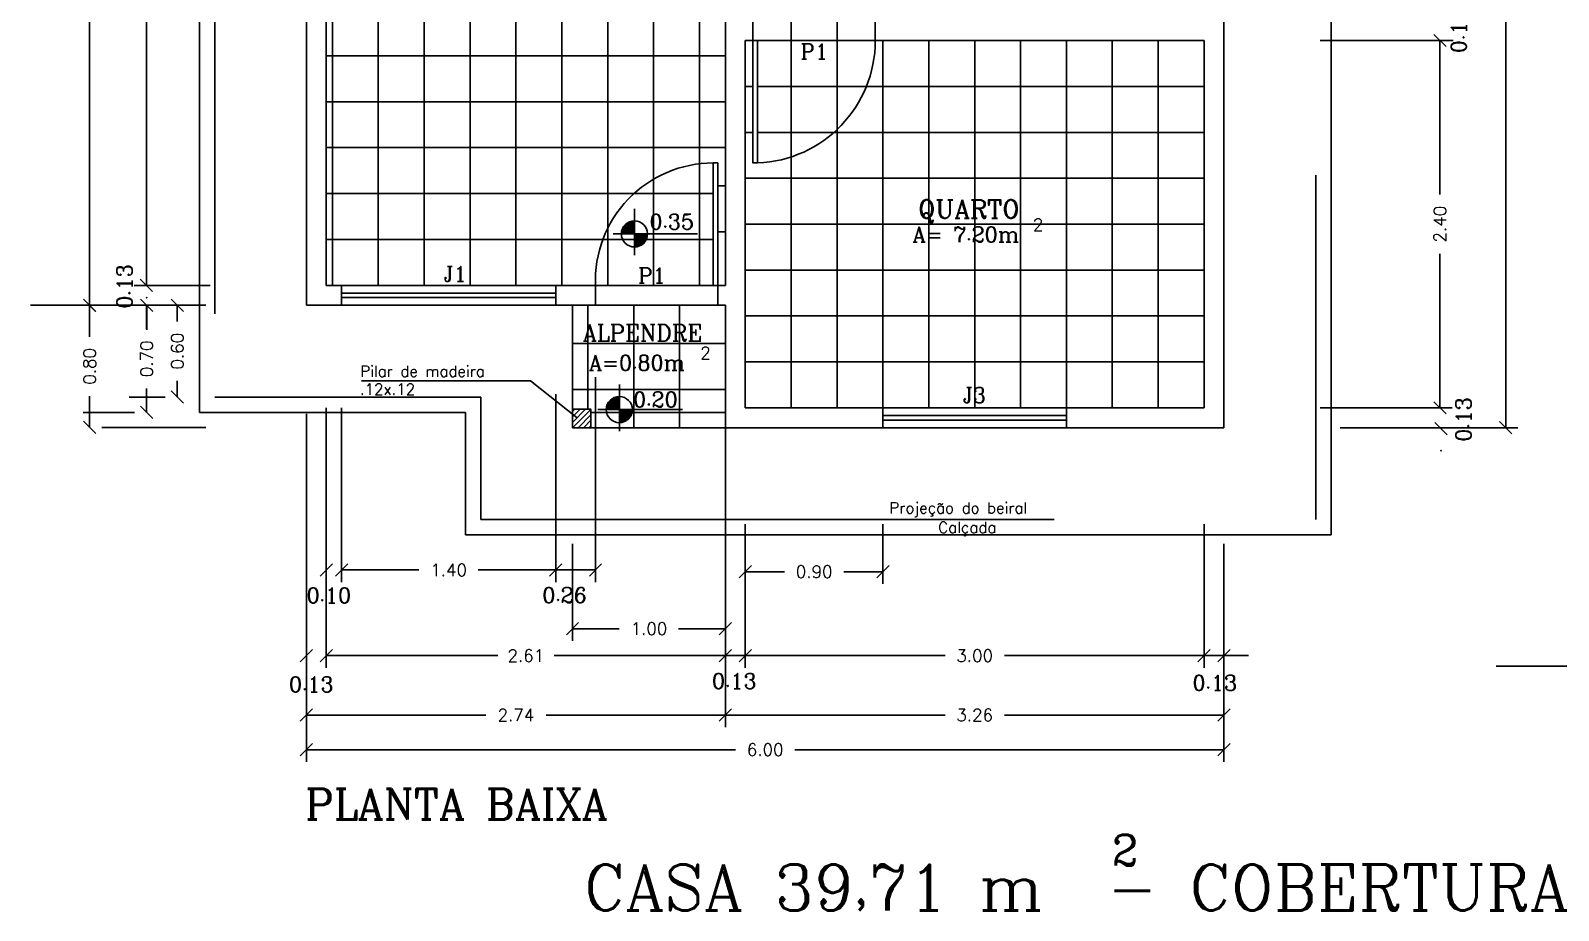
# Model space of a CAD drawing. Extents: x 121.8 to 221.5, y 86.6 to 106.4.
# Drawn here: x 121.84 to 131.83, y 93.67 to 99.42 of the extents above; entities that cross this region are included whole.
import ezdxf

# ---------------------------------------------------------------- set-up
doc = ezdxf.new("R2010")
doc.units = 0
doc.header["$LTSCALE"] = 15
doc.linetypes.add('DASHED2', pattern=[0.375, 0.25, -0.125])
doc.layers.get('0').update_dxf_attribs({"linetype": 'CONTINUOUS'})
doc.layers.get('DEFPOINTS').update_dxf_attribs({"linetype": 'CONTINUOUS'})
for name, color, linetype in [('CALÇADA', 244, 'CONTINUOUS'), ('CORTETERRA', 244, 'CONTINUOUS'), ('COTAS', 244, 'CONTINUOUS'), ('JANELA', 5, 'CONTINUOUS'), ('PAREDE', 7, 'CONTINUOUS'), ('PILAR', 1, 'CONTINUOUS'), ('PISO', 30, 'CONTINUOUS'), ('PORTA', 1, 'CONTINUOUS'), ('PORTA2', 30, 'CONTINUOUS'), ('PROJTELHA', 30, 'CONTINUOUS'), ('TEXTO', 1, 'CONTINUOUS'), ('VISTAL', 30, 'CONTINUOUS')]:
    doc.layers.add(name, color=color, linetype=linetype)
doc.styles.add('ROMANC', font='ROMANC.SHX')
doc.dimstyles.get("Standard").update_dxf_attribs({"dimscale": 0.8, "dimtxt": 0.1, "dimasz": 0.1, "dimexe": 0.1, "dimexo": 0.95, "dimgap": 0.09, "dimtad": 0, "dimzin": 0, "dimtxsty": 'ROMANC', "dimblk1": 'OBLIQUE', "dimblk2": 'OBLIQUE', "dimsah": 1, "dimcen": 0.09, "dimclrt": 244, "dimaunit": 1, "dimazin": 3, "dimtfac": 1, "dimtofl": 0, "dimtmove": 0, "dimatfit": 3, "dimtolj": 1, "dimtzin": 0})

# ---------------------------------------------------------------- blocks, each defined once
blk = doc.blocks.new('_OBLIQUE')
at = {"color": 0, "linetype": 'BYBLOCK'}
blk.add_line((-0.5, -0.5), (0.5, 0.5), dxfattribs=at)
blk = doc.blocks.new('*D115')
at = {"color": 0, "linetype": 'BYBLOCK'}
for p, q in [((179.1654, 103.8986), (180.3281, 103.8986)), ((180.2481, 103.8986), (180.2481, 100.5575)), ((180.2481, 96.8286), (180.2481, 100.1697)), ((179.1654, 96.8286), (180.3281, 96.8286))]:
    blk.add_line(p, q, dxfattribs=at)
at = {"layer": 'DEFPOINTS', "color": 0, "linetype": 'BYBLOCK'}
for p in [(178.4054, 103.8986), (178.4054, 96.8286), (180.2481, 96.8286)]:
    blk.add_point(p, dxfattribs=at)
at = {"color": 0, "linetype": 'BYBLOCK', "xscale": 0.08000000000000002, "yscale": 0.08000000000000002, "zscale": 0.08000000000000002}
for p, rotation in [((180.2481, 103.8986), 90), ((180.2481, 96.8286), 270)]:
    blk.add_blockref('_OBLIQUE', p, dxfattribs=dict(at, rotation=rotation))
at = {"color": 244, "linetype": 'BYBLOCK', "insert": (180.2481, 100.3636), "char_height": 0.08, "attachment_point": 5, "rotation": 90, "style": 'ROMANC'}
blk.add_mtext('\\A1;7.07', dxfattribs=at)
blk = doc.blocks.new('*D108')
at = {"color": 0, "linetype": 'BYBLOCK'}
for p, q in [((171.7754, 102.4686), (171.2788, 102.4686)), ((171.3588, 102.4686), (171.3588, 100.298)), ((171.3588, 97.7586), (171.3588, 99.9292)), ((171.7754, 97.7586), (171.2788, 97.7586))]:
    blk.add_line(p, q, dxfattribs=at)
at = {"layer": 'DEFPOINTS', "color": 0, "linetype": 'BYBLOCK'}
for p in [(172.5354, 102.4686), (171.3588, 97.7586), (172.5354, 97.7586)]:
    blk.add_point(p, dxfattribs=at)
at = {"color": 0, "linetype": 'BYBLOCK', "xscale": 0.08000000000000002, "yscale": 0.08000000000000002, "zscale": 0.08000000000000002}
for p, rotation in [((171.3588, 102.4686), 90), ((171.3588, 97.7586), 270)]:
    blk.add_blockref('_OBLIQUE', p, dxfattribs=dict(at, rotation=rotation))
at = {"color": 244, "linetype": 'BYBLOCK', "insert": (171.3588, 100.1136), "char_height": 0.08, "attachment_point": 5, "rotation": 90, "style": 'ROMANC'}
blk.add_mtext('\\A1;4.71', dxfattribs=at)
blk = doc.blocks.new('*D107')
at = {"color": 0, "linetype": 'BYBLOCK'}
for p, q in [((171.6454, 102.5986), (170.9065, 102.5986)), ((170.9865, 102.5986), (170.9865, 100.3075)), ((170.9865, 97.6286), (170.9865, 99.9197)), ((171.6454, 97.6286), (170.9065, 97.6286))]:
    blk.add_line(p, q, dxfattribs=at)
at = {"layer": 'DEFPOINTS', "color": 0, "linetype": 'BYBLOCK'}
for p in [(172.4054, 102.5986), (170.9865, 97.6286), (172.4054, 97.6286)]:
    blk.add_point(p, dxfattribs=at)
at = {"color": 0, "linetype": 'BYBLOCK', "xscale": 0.08000000000000002, "yscale": 0.08000000000000002, "zscale": 0.08000000000000002}
for p, rotation in [((170.9865, 102.5986), 90), ((170.9865, 97.6286), 270)]:
    blk.add_blockref('_OBLIQUE', p, dxfattribs=dict(at, rotation=rotation))
at = {"color": 244, "linetype": 'BYBLOCK', "insert": (170.9865, 100.1136), "char_height": 0.08, "attachment_point": 5, "rotation": 90, "style": 'ROMANC'}
blk.add_mtext('\\A1;4.97', dxfattribs=at)
blk = doc.blocks.new('*D102')
at = {"color": 0, "linetype": 'BYBLOCK'}
for p, q in [((178.2754, 96.1986), (178.2754, 95.259)), ((175.2754, 95.339), (176.5814, 95.339)), ((178.2754, 95.339), (176.9693, 95.339))]:
    blk.add_line(p, q, dxfattribs=at)
at = {"layer": 'DEFPOINTS', "color": 0, "linetype": 'BYBLOCK'}
for p in [(175.2754, 96.9586), (178.2754, 96.9586), (178.2754, 95.339)]:
    blk.add_point(p, dxfattribs=at)
at = {"color": 0, "linetype": 'BYBLOCK', "xscale": 0.08000000000000002, "yscale": 0.08000000000000002, "zscale": 0.08000000000000002, "rotation": 180}
blk.add_blockref('_OBLIQUE', (175.2754, 95.339), dxfattribs=at)
at = {"color": 0, "linetype": 'BYBLOCK', "xscale": 0.08000000000000002, "yscale": 0.08000000000000002, "zscale": 0.08000000000000002}
blk.add_blockref('_OBLIQUE', (178.2754, 95.339), dxfattribs=at)
at = {"color": 244, "linetype": 'BYBLOCK', "insert": (176.7754, 95.339), "char_height": 0.08, "attachment_point": 5, "style": 'ROMANC'}
blk.add_mtext('\\A1;3.00', dxfattribs=at)
blk = doc.blocks.new('*D100')
at = {"color": 0, "linetype": 'BYBLOCK'}
for p, q in [((178.4054, 96.0686), (178.4054, 94.8706)), ((175.1454, 94.9506), (176.5814, 94.9506)), ((178.4054, 94.9506), (176.9693, 94.9506))]:
    blk.add_line(p, q, dxfattribs=at)
at = {"layer": 'DEFPOINTS', "color": 0, "linetype": 'BYBLOCK'}
for p in [(175.1454, 96.8286), (178.4054, 96.8286), (178.4054, 94.9506)]:
    blk.add_point(p, dxfattribs=at)
at = {"color": 0, "linetype": 'BYBLOCK', "xscale": 0.08000000000000002, "yscale": 0.08000000000000002, "zscale": 0.08000000000000002, "rotation": 180}
blk.add_blockref('_OBLIQUE', (175.1454, 94.9506), dxfattribs=at)
at = {"color": 0, "linetype": 'BYBLOCK', "xscale": 0.08000000000000002, "yscale": 0.08000000000000002, "zscale": 0.08000000000000002}
blk.add_blockref('_OBLIQUE', (178.4054, 94.9506), dxfattribs=at)
at = {"color": 244, "linetype": 'BYBLOCK', "insert": (176.7754, 94.9506), "char_height": 0.08, "attachment_point": 5, "style": 'ROMANC'}
blk.add_mtext('\\A1;3.26', dxfattribs=at)
blk = doc.blocks.new('*D99')
at = {"color": 0, "linetype": 'BYBLOCK'}
for p, q in [((172.4054, 96.9186), (172.4054, 94.6443)), ((178.4054, 96.0686), (178.4054, 94.6443)), ((172.4054, 94.7243), (175.2114, 94.7243)), ((178.4054, 94.7243), (175.5993, 94.7243))]:
    blk.add_line(p, q, dxfattribs=at)
at = {"layer": 'DEFPOINTS', "color": 0, "linetype": 'BYBLOCK'}
for p in [(172.4054, 97.6786), (178.4054, 96.8286), (178.4054, 94.7243)]:
    blk.add_point(p, dxfattribs=at)
at = {"color": 0, "linetype": 'BYBLOCK', "xscale": 0.08000000000000002, "yscale": 0.08000000000000002, "zscale": 0.08000000000000002, "rotation": 180}
blk.add_blockref('_OBLIQUE', (172.4054, 94.7243), dxfattribs=at)
at = {"color": 0, "linetype": 'BYBLOCK', "xscale": 0.08000000000000002, "yscale": 0.08000000000000002, "zscale": 0.08000000000000002}
blk.add_blockref('_OBLIQUE', (178.4054, 94.7243), dxfattribs=at)
at = {"color": 244, "linetype": 'BYBLOCK', "insert": (175.4054, 94.7243), "char_height": 0.08, "attachment_point": 5, "style": 'ROMANC'}
blk.add_mtext('\\A1;6.00', dxfattribs=at)
blk = doc.blocks.new('*D106')
at = {"color": 0, "linetype": 'BYBLOCK'}
for p, q in [((174.0354, 97.0486), (174.0354, 95.8191)), ((172.6354, 95.8991), (173.1414, 95.8991)), ((174.0354, 95.8991), (173.5293, 95.8991))]:
    blk.add_line(p, q, dxfattribs=at)
at = {"layer": 'DEFPOINTS', "color": 0, "linetype": 'BYBLOCK'}
for p in [(172.6354, 97.8086), (174.0354, 97.8086), (174.0354, 95.8991)]:
    blk.add_point(p, dxfattribs=at)
at = {"color": 0, "linetype": 'BYBLOCK', "xscale": 0.08000000000000002, "yscale": 0.08000000000000002, "zscale": 0.08000000000000002, "rotation": 180}
blk.add_blockref('_OBLIQUE', (172.6354, 95.8991), dxfattribs=at)
at = {"color": 0, "linetype": 'BYBLOCK', "xscale": 0.08000000000000002, "yscale": 0.08000000000000002, "zscale": 0.08000000000000002}
blk.add_blockref('_OBLIQUE', (174.0354, 95.8991), dxfattribs=at)
at = {"color": 244, "linetype": 'BYBLOCK', "insert": (173.3354, 95.8991), "char_height": 0.08, "attachment_point": 5, "style": 'ROMANC'}
blk.add_mtext('\\A1;1.40', dxfattribs=at)
blk = doc.blocks.new('*D105')
at = {"color": 0, "linetype": 'BYBLOCK'}
for p, q in [((175.2754, 96.1986), (175.2754, 95.8072)), ((176.1754, 96.1986), (176.1754, 95.8072)), ((175.2754, 95.8872), (175.5314, 95.8872)), ((176.1754, 95.8872), (175.9193, 95.8872))]:
    blk.add_line(p, q, dxfattribs=at)
at = {"layer": 'DEFPOINTS', "color": 0, "linetype": 'BYBLOCK'}
for p in [(175.2754, 96.9586), (176.1754, 96.9586), (176.1754, 95.8872)]:
    blk.add_point(p, dxfattribs=at)
at = {"color": 0, "linetype": 'BYBLOCK', "xscale": 0.08000000000000002, "yscale": 0.08000000000000002, "zscale": 0.08000000000000002, "rotation": 180}
blk.add_blockref('_OBLIQUE', (175.2754, 95.8872), dxfattribs=at)
at = {"color": 0, "linetype": 'BYBLOCK', "xscale": 0.08000000000000002, "yscale": 0.08000000000000002, "zscale": 0.08000000000000002}
blk.add_blockref('_OBLIQUE', (176.1754, 95.8872), dxfattribs=at)
at = {"color": 244, "linetype": 'BYBLOCK', "insert": (175.7254, 95.8872), "char_height": 0.08, "attachment_point": 5, "style": 'ROMANC'}
blk.add_mtext('\\A1;0.90', dxfattribs=at)
blk = doc.blocks.new('*D104')
at = {"color": 0, "linetype": 'BYBLOCK'}
for p, q in [((174.1454, 96.0686), (174.1454, 95.4351)), ((175.1454, 96.0686), (175.1454, 95.4351)), ((174.1454, 95.5151), (174.4514, 95.5151)), ((175.1454, 95.5151), (174.8393, 95.5151))]:
    blk.add_line(p, q, dxfattribs=at)
at = {"layer": 'DEFPOINTS', "color": 0, "linetype": 'BYBLOCK'}
for p in [(174.1454, 96.8286), (175.1454, 96.8286), (175.1454, 95.5151)]:
    blk.add_point(p, dxfattribs=at)
at = {"color": 0, "linetype": 'BYBLOCK', "xscale": 0.08000000000000002, "yscale": 0.08000000000000002, "zscale": 0.08000000000000002, "rotation": 180}
blk.add_blockref('_OBLIQUE', (174.1454, 95.5151), dxfattribs=at)
at = {"color": 0, "linetype": 'BYBLOCK', "xscale": 0.08000000000000002, "yscale": 0.08000000000000002, "zscale": 0.08000000000000002}
blk.add_blockref('_OBLIQUE', (175.1454, 95.5151), dxfattribs=at)
at = {"color": 244, "linetype": 'BYBLOCK', "insert": (174.6454, 95.5151), "char_height": 0.08, "attachment_point": 5, "style": 'ROMANC'}
blk.add_mtext('\\A1;1.00', dxfattribs=at)
blk = doc.blocks.new('*D103')
at = {"color": 0, "linetype": 'BYBLOCK'}
for p, q in [((175.1454, 97.0486), (175.1454, 95.259)), ((172.5354, 95.339), (173.656, 95.339)), ((175.1454, 95.339), (174.0247, 95.339))]:
    blk.add_line(p, q, dxfattribs=at)
at = {"layer": 'DEFPOINTS', "color": 0, "linetype": 'BYBLOCK'}
for p in [(172.5354, 97.8086), (175.1454, 97.8086), (175.1454, 95.339)]:
    blk.add_point(p, dxfattribs=at)
at = {"color": 0, "linetype": 'BYBLOCK', "xscale": 0.08000000000000002, "yscale": 0.08000000000000002, "zscale": 0.08000000000000002, "rotation": 180}
blk.add_blockref('_OBLIQUE', (172.5354, 95.339), dxfattribs=at)
at = {"color": 0, "linetype": 'BYBLOCK', "xscale": 0.08000000000000002, "yscale": 0.08000000000000002, "zscale": 0.08000000000000002}
blk.add_blockref('_OBLIQUE', (175.1454, 95.339), dxfattribs=at)
at = {"color": 244, "linetype": 'BYBLOCK', "insert": (173.8404, 95.339), "char_height": 0.08, "attachment_point": 5, "style": 'ROMANC'}
blk.add_mtext('\\A1;2.61', dxfattribs=at)
blk = doc.blocks.new('*D101')
at = {"color": 0, "linetype": 'BYBLOCK'}
for p, q in [((172.4054, 96.9186), (172.4054, 94.8706)), ((175.1454, 96.0686), (175.1454, 94.8706)), ((172.4054, 94.9506), (173.5776, 94.9506)), ((175.1454, 94.9506), (173.9731, 94.9506))]:
    blk.add_line(p, q, dxfattribs=at)
at = {"layer": 'DEFPOINTS', "color": 0, "linetype": 'BYBLOCK'}
for p in [(172.4054, 97.6786), (175.1454, 96.8286), (175.1454, 94.9506)]:
    blk.add_point(p, dxfattribs=at)
at = {"color": 0, "linetype": 'BYBLOCK', "xscale": 0.08000000000000002, "yscale": 0.08000000000000002, "zscale": 0.08000000000000002, "rotation": 180}
blk.add_blockref('_OBLIQUE', (172.4054, 94.9506), dxfattribs=at)
at = {"color": 0, "linetype": 'BYBLOCK', "xscale": 0.08000000000000002, "yscale": 0.08000000000000002, "zscale": 0.08000000000000002}
blk.add_blockref('_OBLIQUE', (175.1454, 94.9506), dxfattribs=at)
at = {"color": 244, "linetype": 'BYBLOCK', "insert": (173.7754, 94.9506), "char_height": 0.08, "attachment_point": 5, "style": 'ROMANC'}
blk.add_mtext('\\A1;2.74', dxfattribs=at)
blk = doc.blocks.new('*D121')
at = {"color": 0, "linetype": 'BYBLOCK'}
for p, q in [((170.9872, 97.6286), (170.9872, 97.4233)), ((171.7465, 97.6286), (171.0672, 97.6286)), ((170.9872, 96.8302), (170.9872, 97.0355)), ((171.7465, 96.8302), (171.0672, 96.8302))]:
    blk.add_line(p, q, dxfattribs=at)
at = {"layer": 'DEFPOINTS', "color": 0, "linetype": 'BYBLOCK'}
for p in [(170.9865, 97.6286), (170.9865, 96.8302), (170.9872, 96.8302)]:
    blk.add_point(p, dxfattribs=at)
at = {"color": 0, "linetype": 'BYBLOCK', "xscale": 0.08000000000000002, "yscale": 0.08000000000000002, "zscale": 0.08000000000000002}
for p, rotation in [((170.9872, 97.6286), 90), ((170.9872, 96.8302), 270)]:
    blk.add_blockref('_OBLIQUE', p, dxfattribs=dict(at, rotation=rotation))
at = {"color": 244, "linetype": 'BYBLOCK', "insert": (170.9872, 97.2294), "char_height": 0.08, "attachment_point": 5, "rotation": 90, "style": 'ROMANC'}
blk.add_mtext('\\A1;0.80', dxfattribs=at)
blk = doc.blocks.new('*D120')
at = {"color": 0, "linetype": 'BYBLOCK'}
for p, q in [((170.6013, 97.6286), (171.2804, 97.6286)), ((171.3604, 97.6286), (171.3604, 97.4725)), ((171.3604, 96.9286), (171.3604, 97.0847)), ((170.9454, 96.9286), (171.2804, 96.9286))]:
    blk.add_line(p, q, dxfattribs=at)
at = {"layer": 'DEFPOINTS', "color": 0, "linetype": 'BYBLOCK'}
for p in [(171.3613, 97.6286), (171.3604, 96.9286), (171.7054, 96.9286)]:
    blk.add_point(p, dxfattribs=at)
at = {"color": 0, "linetype": 'BYBLOCK', "xscale": 0.08000000000000002, "yscale": 0.08000000000000002, "zscale": 0.08000000000000002}
for p, rotation in [((171.3604, 97.6286), 90), ((171.3604, 96.9286), 270)]:
    blk.add_blockref('_OBLIQUE', p, dxfattribs=dict(at, rotation=rotation))
at = {"color": 244, "linetype": 'BYBLOCK', "insert": (171.3604, 97.2786), "char_height": 0.08, "attachment_point": 5, "rotation": 90, "style": 'ROMANC'}
blk.add_mtext('\\A1;0.70', dxfattribs=at)
blk = doc.blocks.new('*D119')
at = {"color": 0, "linetype": 'BYBLOCK'}
for p, q in [((170.8015, 97.6286), (171.4806, 97.6286)), ((171.5606, 97.6286), (171.5606, 97.5225)), ((171.5606, 97.0286), (171.5606, 97.1347)), ((171.2456, 97.0286), (171.4806, 97.0286))]:
    blk.add_line(p, q, dxfattribs=at)
at = {"layer": 'DEFPOINTS', "color": 0, "linetype": 'BYBLOCK'}
for p in [(171.5615, 97.6286), (171.5606, 97.0286), (172.0056, 97.0286)]:
    blk.add_point(p, dxfattribs=at)
at = {"color": 0, "linetype": 'BYBLOCK', "xscale": 0.08000000000000002, "yscale": 0.08000000000000002, "zscale": 0.08000000000000002}
for p, rotation in [((171.5606, 97.6286), 90), ((171.5606, 97.0286), 270)]:
    blk.add_blockref('_OBLIQUE', p, dxfattribs=dict(at, rotation=rotation))
at = {"color": 244, "linetype": 'BYBLOCK', "insert": (171.5606, 97.3286), "char_height": 0.08, "attachment_point": 5, "rotation": 90, "style": 'ROMANC'}
blk.add_mtext('\\A1;0.60', dxfattribs=at)
blk = doc.blocks.new('*X2')
at = {"color": 0, "linetype": 'CONTINUOUS'}
for p, q in [((217.2096, -877.8211), (217.2942, -877.7365)), ((217.2096, -877.8193), (217.2924, -877.7365)), ((217.2097, -877.8174), (217.2906, -877.7366)), ((217.2098, -877.8156), (217.2887, -877.7367)), ((217.21, -877.8136), (217.2867, -877.7369)), ((217.2102, -877.8116), (217.2848, -877.7371)), ((217.2105, -877.8219), (217.295, -877.7374)), ((217.2105, -877.8096), (217.2827, -877.7374)), ((217.2108, -877.8075), (217.2806, -877.7377)), ((217.2112, -877.8053), (217.2785, -877.7381)), ((217.2117, -877.8031), (217.2762, -877.7386)), ((217.2122, -877.8008), (217.2739, -877.7391)), ((217.2123, -877.8219), (217.295, -877.7392)), ((217.2129, -877.7983), (217.2715, -877.7398)), ((217.2137, -877.7958), (217.2689, -877.7405)), ((217.2141, -877.8219), (217.295, -877.741)), ((217.2146, -877.7931), (217.2662, -877.7415)), ((217.2157, -877.7903), (217.2634, -877.7425)), ((217.2158, -877.8219), (217.295, -877.7427)), ((217.2169, -877.7872), (217.2603, -877.7438)), ((217.2176, -877.8219), (217.295, -877.7445)), ((217.2185, -877.7839), (217.257, -877.7454)), ((217.2194, -877.8219), (217.295, -877.7463)), ((217.2205, -877.7801), (217.2533, -877.7474)), ((217.2211, -877.8219), (217.295, -877.748)), ((217.2229, -877.8219), (217.295, -877.7498)), ((217.2231, -877.7757), (217.2488, -877.75)), ((217.2247, -877.8219), (217.295, -877.7516)), ((217.2265, -877.8219), (217.295, -877.7533)), ((217.2274, -877.7697), (217.2428, -877.7542)), ((217.2282, -877.8219), (217.295, -877.7551)), ((217.23, -877.8219), (217.295, -877.7569)), ((217.2318, -877.8219), (217.295, -877.7586)), ((217.2335, -877.8219), (217.295, -877.7604)), ((217.2353, -877.8219), (217.295, -877.7622)), ((217.2371, -877.8219), (217.295, -877.7639)), ((217.2388, -877.8219), (217.295, -877.7657)), ((217.2406, -877.8219), (217.295, -877.7675)), ((217.2424, -877.8219), (217.295, -877.7692)), ((217.2441, -877.8219), (217.295, -877.771)), ((217.2459, -877.8219), (217.295, -877.7728)), ((217.2477, -877.8219), (217.295, -877.7745)), ((217.2494, -877.8219), (217.295, -877.7763)), ((217.2512, -877.8219), (217.295, -877.7781)), ((217.253, -877.8219), (217.295, -877.7798)), ((217.2547, -877.8219), (217.295, -877.7816)), ((217.2565, -877.8219), (217.295, -877.7834)), ((217.2583, -877.8219), (217.295, -877.7851)), ((217.26, -877.8219), (217.295, -877.7869)), ((217.2618, -877.8219), (217.295, -877.7887)), ((217.2636, -877.8219), (217.295, -877.7905)), ((217.2653, -877.8219), (217.295, -877.7922)), ((217.2671, -877.8219), (217.295, -877.794)), ((217.2689, -877.8219), (217.295, -877.7958)), ((217.2706, -877.8219), (217.295, -877.7975)), ((217.2724, -877.8219), (217.295, -877.7993)), ((217.2742, -877.8219), (217.295, -877.8011)), ((217.276, -877.8219), (217.295, -877.8028)), ((217.2777, -877.8219), (217.295, -877.8046)), ((217.2795, -877.8219), (217.295, -877.8064)), ((217.2813, -877.8219), (217.295, -877.8081)), ((217.283, -877.8219), (217.295, -877.8099)), ((217.2848, -877.8219), (217.295, -877.8117)), ((217.2866, -877.8219), (217.295, -877.8134)), ((217.2883, -877.8219), (217.295, -877.8152)), ((217.2901, -877.8219), (217.295, -877.817)), ((217.2919, -877.8219), (217.295, -877.8187)), ((217.2936, -877.8219), (217.295, -877.8205)), ((217.295, -877.8223), (217.2954, -877.8219)), ((217.295, -877.824), (217.2972, -877.8219)), ((217.295, -877.8258), (217.2989, -877.8219)), ((217.295, -877.8276), (217.3007, -877.8219)), ((217.295, -877.8293), (217.3025, -877.8219)), ((217.295, -877.8311), (217.3042, -877.8219)), ((217.295, -877.8329), (217.306, -877.8219)), ((217.295, -877.8346), (217.3078, -877.8219)), ((217.295, -877.8364), (217.3095, -877.8219)), ((217.295, -877.8382), (217.3113, -877.8219)), ((217.295, -877.8399), (217.3131, -877.8219)), ((217.295, -877.8417), (217.3148, -877.8219)), ((217.295, -877.8435), (217.3166, -877.8219)), ((217.295, -877.8453), (217.3184, -877.8219)), ((217.295, -877.847), (217.3201, -877.8219)), ((217.295, -877.8488), (217.3219, -877.8219)), ((217.295, -877.8506), (217.3237, -877.8219)), ((217.295, -877.8523), (217.3254, -877.8219)), ((217.295, -877.8541), (217.3272, -877.8219)), ((217.295, -877.8559), (217.329, -877.8219)), ((217.295, -877.8576), (217.3308, -877.8219)), ((217.295, -877.8594), (217.3325, -877.8219)), ((217.295, -877.8612), (217.3343, -877.8219)), ((217.295, -877.8629), (217.3361, -877.8219)), ((217.295, -877.8647), (217.3378, -877.8219)), ((217.295, -877.8665), (217.3396, -877.8219)), ((217.295, -877.8682), (217.3414, -877.8219)), ((217.295, -877.87), (217.3431, -877.8219)), ((217.295, -877.8718), (217.3449, -877.8219)), ((217.295, -877.8735), (217.3467, -877.8219)), ((217.295, -877.8753), (217.3484, -877.8219)), ((217.295, -877.8771), (217.3502, -877.8219)), ((217.295, -877.8788), (217.352, -877.8219)), ((217.295, -877.8806), (217.3537, -877.8219)), ((217.295, -877.8824), (217.3555, -877.8219)), ((217.295, -877.8841), (217.3573, -877.8219)), ((217.295, -877.8859), (217.359, -877.8219)), ((217.295, -877.8877), (217.3608, -877.8219)), ((217.295, -877.8894), (217.3626, -877.8219)), ((217.295, -877.8912), (217.3643, -877.8219)), ((217.295, -877.893), (217.3661, -877.8219)), ((217.295, -877.8948), (217.3679, -877.8219)), ((217.295, -877.8965), (217.3696, -877.8219)), ((217.295, -877.8983), (217.3714, -877.8219)), ((217.295, -877.9001), (217.3732, -877.8219)), ((217.295, -877.9018), (217.3749, -877.8219)), ((217.295, -877.9036), (217.3767, -877.8219)), ((217.295, -877.9054), (217.3785, -877.8219)), ((217.295, -877.9071), (217.3802, -877.8219)), ((217.2966, -877.9073), (217.3805, -877.8235)), ((217.2984, -877.9073), (217.3804, -877.8253)), ((217.3003, -877.9072), (217.3803, -877.8271)), ((217.3022, -877.9071), (217.3802, -877.8291)), ((217.3041, -877.9069), (217.38, -877.831)), ((217.3061, -877.9066), (217.3798, -877.833)), ((217.3082, -877.9063), (217.3795, -877.8351)), ((217.3103, -877.906), (217.3791, -877.8372)), ((217.3125, -877.9055), (217.3787, -877.8394)), ((217.3148, -877.905), (217.3782, -877.8417)), ((217.3172, -877.9044), (217.3776, -877.844)), ((217.3196, -877.9037), (217.3769, -877.8465)), ((217.3222, -877.9029), (217.376, -877.8491)), ((217.325, -877.9019), (217.3751, -877.8518)), ((217.3279, -877.9008), (217.3739, -877.8548)), ((217.3311, -877.8994), (217.3725, -877.8579)), ((217.3345, -877.8977), (217.3708, -877.8614)), ((217.3385, -877.8955), (217.3686, -877.8654)), ((217.3434, -877.8923), (217.3655, -877.8703)), ((217.3513, -877.8862), (217.3593, -877.8782))]:
    blk.add_line(p, q, dxfattribs=at)
blk = doc.blocks.new('*X55')
at = {"color": 0}
for p, q in [((183.1825, 97.7993), (183.2679, 97.8848)), ((183.1825, 97.8347), (183.2326, 97.8848)), ((183.1825, 97.87), (183.1972, 97.8848)), ((183.1833, 97.7648), (183.3025, 97.884)), ((183.2187, 97.7648), (183.3025, 97.8486)), ((183.254, 97.7648), (183.3025, 97.8132)), ((183.2894, 97.7648), (183.3025, 97.7779))]:
    blk.add_line(p, q, dxfattribs=at)
blk = doc.blocks.new('*D97')
at = {"color": 0, "linetype": 'BYBLOCK'}
for p, q in [((179.0354, 99.3586), (179.8977, 99.3586)), ((179.8177, 99.3586), (179.8177, 98.3525)), ((179.8177, 96.9586), (179.8177, 97.9647)), ((179.0354, 96.9586), (179.8977, 96.9586))]:
    blk.add_line(p, q, dxfattribs=at)
at = {"layer": 'DEFPOINTS', "color": 0, "linetype": 'BYBLOCK'}
for p in [(178.2754, 99.3586), (178.2754, 96.9586), (179.8177, 96.9586)]:
    blk.add_point(p, dxfattribs=at)
at = {"color": 0, "linetype": 'BYBLOCK', "xscale": 0.08000000000000002, "yscale": 0.08000000000000002, "zscale": 0.08000000000000002}
for p, rotation in [((179.8177, 99.3586), 90), ((179.8177, 96.9586), 270)]:
    blk.add_blockref('_OBLIQUE', p, dxfattribs=dict(at, rotation=rotation))
at = {"color": 244, "linetype": 'BYBLOCK', "insert": (179.8177, 98.1586), "char_height": 0.08, "attachment_point": 5, "rotation": 90, "style": 'ROMANC'}
blk.add_mtext('\\A1;2.40', dxfattribs=at)

msp = doc.modelspace()

# ---------------------------------------------------------------- linework, layer by layer
at = {"layer": 'CALÇADA', "color": 244, "linetype": 'CONTINUOUS', "ltscale": 0.6}
for p, q in [((130.3437, 96.1286), (130.3437, 104.5986)), ((122.9437, 103.2986), (122.9437, 96.9286)), ((122.9437, 96.9286), (124.6837, 96.9286))]:
    msp.add_line(p, q, dxfattribs=at)
at = {"layer": 'CALÇADA', "color": 244, "linetype": 'CONTINUOUS'}
for p, q in [((124.6837, 96.9286), (124.6837, 96.1286)), ((124.6837, 96.1286), (130.3437, 96.1286))]:
    msp.add_line(p, q, dxfattribs=at)
at = {"layer": 'CORTETERRA', "color": 3}
msp.add_line((141.868, 95.2702), (131.4238, 95.2702), dxfattribs=at)
at = {"layer": 'COTAS', "color": 244, "linetype": 'BYBLOCK'}
for p, q in [((130.3137, 99.3586), (131.1427, 99.3586)), ((122.5997, 97.8086), (122.5997, 97.8086)), ((122.5997, 97.6286), (122.5997, 97.4686)), ((125.5337, 97.1586), (125.5337, 95.8191)), ((123.7737, 96.9586), (123.7737, 95.8191)), ((123.7737, 96.9586), (123.7737, 95.259)), ((123.8737, 96.9586), (123.8737, 95.8191)), ((123.6437, 96.8786), (123.6437, 95.259)), ((131.0636, 96.8086), (131.0636, 96.8086)), ((126.5137, 96.0086), (126.5137, 95.259)), ((123.7737, 95.8991), (123.7737, 95.8991)), ((123.8737, 95.8991), (124.0337, 95.8991)), ((125.2737, 95.8991), (125.5337, 95.8991)), ((129.6437, 95.8786), (129.6437, 95.259)), ((123.6437, 95.339), (123.6437, 95.339)), ((123.7737, 95.339), (123.9337, 95.339)), ((126.3837, 95.339), (126.3837, 95.339)), ((126.3837, 95.339), (126.5137, 95.339)), ((126.5137, 95.339), (126.6737, 95.339)), ((129.5137, 95.339), (129.5137, 95.339)), ((129.5137, 95.339), (129.6437, 95.339)), ((129.6437, 95.339), (129.8037, 95.339))]:
    msp.add_line(p, q, dxfattribs=at)
for p in [(131.0627, 99.3586), (122.5997, 97.6786), (131.0636, 96.6786), (123.8737, 95.8991), (125.5337, 95.8991), (123.7737, 95.339), (126.5137, 95.339), (129.6437, 95.339)]:
    msp.add_point(p, dxfattribs=at)
at = {"layer": 'DEFPOINTS', "color": 0, "linetype": 'BYBLOCK'}
for p in [(129.5137, 99.3586), (123.7737, 97.8086), (123.7737, 97.8086), (123.7737, 97.8086), (123.8737, 97.8086), (125.2737, 97.8086), (125.5337, 97.8086), (126.3837, 97.7586), (123.6437, 97.6786), (123.6437, 97.6786), (126.5137, 96.9586), (129.5137, 96.9586), (129.5137, 96.9586), (129.6437, 96.8286), (129.6437, 96.8286)]:
    msp.add_point(p, dxfattribs=at)
at = {"layer": 'JANELA'}
for p, q in [((125.2737, 97.7586), (123.8737, 97.7586)), ((125.2737, 97.6286), (123.8737, 97.6286)), ((128.6137, 96.9586), (127.4137, 96.9586)), ((128.6137, 96.8286), (127.4137, 96.8286))]:
    msp.add_line(p, q, dxfattribs=at)
at = {"layer": 'JANELA', "color": 1}
for p, q in [((125.2737, 97.7086), (123.8737, 97.7086)), ((125.2737, 97.6786), (123.8737, 97.6786)), ((128.6137, 96.9086), (127.4137, 96.9086)), ((128.6137, 96.8786), (127.4137, 96.8786))]:
    msp.add_line(p, q, dxfattribs=at)
at = {"layer": 'PAREDE'}
for p, q in [((123.6437, 101.2686), (123.6437, 97.6286)), ((123.7737, 101.2686), (123.7737, 97.7586)), ((129.6437, 96.8286), (129.6437, 99.7636)), ((126.3837, 99.4886), (126.3837, 97.7586)), ((126.5637, 99.4886), (126.5637, 99.3586)), ((127.3637, 99.4886), (127.3637, 99.3586)), ((126.5137, 99.3586), (126.5137, 96.9586)), ((126.5637, 99.3586), (126.5137, 99.3586)), ((129.5137, 99.3586), (127.3637, 99.3586)), ((127.4137, 99.3586), (127.3637, 99.3586)), ((129.5137, 96.9586), (129.5137, 99.3586)), ((123.7737, 97.7586), (123.8737, 97.7586)), ((123.8737, 97.7586), (123.8737, 97.6286)), ((125.2737, 97.7586), (125.5337, 97.7586)), ((125.2737, 97.7586), (125.2737, 97.6286)), ((125.5337, 97.7586), (125.5337, 97.6286)), ((126.3337, 97.7586), (126.3337, 97.6286)), ((126.3337, 97.7586), (126.3837, 97.7586)), ((123.6437, 97.6286), (123.8737, 97.6286)), ((125.2737, 97.6286), (125.5337, 97.6286)), ((126.3337, 97.6286), (126.3837, 97.6286)), ((126.3837, 97.6286), (126.3837, 96.8286)), ((126.5137, 96.9586), (127.4137, 96.9586)), ((127.4137, 96.9586), (127.4137, 96.8286)), ((128.6137, 96.8286), (128.6137, 96.9586)), ((128.6137, 96.9586), (129.5137, 96.9586)), ((126.3837, 96.8286), (127.4137, 96.8286)), ((128.6137, 96.8286), (129.6437, 96.8286))]:
    msp.add_line(p, q, dxfattribs=at)
at = {"layer": 'PILAR'}
msp.add_lwpolyline([(125.3837, 96.8286), (125.3837, 96.9486), (125.5037, 96.9486), (125.5037, 96.8286)], close=True, dxfattribs=at)
at = {"layer": 'PISO', "color": 30}
for p, q in [((125.6137, 97.7586), (125.6137, 103.8986)), ((125.9137, 97.7586), (125.9137, 103.8986)), ((126.2137, 97.7586), (126.2137, 103.8986)), ((126.8137, 96.9586), (126.8137, 103.7686)), ((127.1137, 96.9586), (127.1137, 103.7686)), ((125.0137, 97.7586), (125.0137, 101.9335)), ((123.8137, 97.7586), (123.8137, 101.8686)), ((124.1137, 97.7586), (124.1137, 101.8686)), ((124.4137, 97.7586), (124.4137, 101.8686)), ((124.7137, 97.7586), (124.7137, 101.8686)), ((125.3137, 97.7586), (125.3137, 101.9088)), ((127.4137, 96.9586), (127.4137, 99.3586)), ((127.7137, 96.9586), (127.7137, 99.3586)), ((128.0137, 96.9586), (128.0137, 99.3586)), ((128.3137, 96.9586), (128.3137, 99.3586)), ((128.6137, 96.9586), (128.6137, 99.3586)), ((128.9137, 96.9586), (128.9137, 99.3586)), ((129.2137, 96.9586), (129.2137, 99.3586)), ((125.4837, 97.6286), (125.4837, 96.9486)), ((125.7837, 97.6286), (125.7837, 96.8286)), ((126.0837, 97.6286), (126.0837, 96.8286))]:
    msp.add_line(p, q, dxfattribs=at)
at = {"layer": 'PISO'}
for p, q in [((126.5937, 99.3586), (127.3637, 99.3586)), ((123.7737, 99.2586), (126.3837, 99.2586)), ((123.7737, 99.2586), (126.3837, 99.2586)), ((126.5137, 99.0586), (126.5637, 99.0586)), ((126.5937, 99.0586), (129.5137, 99.0586)), ((123.7737, 98.9586), (126.3837, 98.9586)), ((126.5137, 98.7586), (126.5637, 98.7586)), ((126.5937, 98.7586), (129.5137, 98.7586)), ((123.7737, 98.6586), (126.3837, 98.6586)), ((126.5137, 98.4586), (129.5137, 98.4586)), ((123.7737, 98.3586), (126.3037, 98.3586)), ((126.3337, 98.4086), (126.3837, 98.4086)), ((126.5137, 98.1586), (129.5137, 98.1586)), ((123.7737, 98.0586), (126.3037, 98.0586)), ((126.3337, 98.1086), (126.3837, 98.1086)), ((126.5137, 97.8586), (129.5137, 97.8586)), ((125.5337, 97.7586), (126.3337, 97.7586)), ((125.3837, 96.8286), (125.3837, 97.6286)), ((125.5337, 97.6286), (126.3337, 97.6286)), ((126.5137, 97.5586), (129.5137, 97.5586)), ((125.3837, 97.3786), (126.3837, 97.3786)), ((126.5137, 97.2586), (129.5137, 97.2586)), ((125.3837, 97.0786), (126.3837, 97.0786)), ((125.5037, 96.9286), (126.3837, 96.9286)), ((126.3837, 96.8286), (125.5037, 96.8286))]:
    msp.add_line(p, q, dxfattribs=at)
at = {"layer": 'PORTA'}
for points in [[(126.5937, 98.5586), (126.5637, 98.5586), (126.5637, 99.3586), (126.5937, 99.3586)], [(126.3337, 97.7586), (126.3037, 97.7586), (126.3037, 98.5586), (126.3337, 98.5586)]]:
    msp.add_lwpolyline(points, close=True, dxfattribs=at)
at = {"layer": 'PORTA2'}
for centre, radius, start, end in [((126.5631, 99.3586), 0.8006, 272.18938, 360), ((126.3037, 97.7881), 0.7706, 90, 182.18938)]:
    msp.add_arc(centre, radius, start, end, dxfattribs=at)
at = {"layer": 'PROJTELHA', "color": 30, "linetype": 'DASHED2', "ltscale": 0.6}
for p, q in [((130.2437, 96.2286), (130.2437, 104.0486)), ((123.0437, 103.1986), (123.0437, 97.0286)), ((123.0437, 97.0286), (124.7837, 97.0286)), ((124.7837, 96.2286), (124.7837, 97.0286))]:
    msp.add_line(p, q, dxfattribs=at)
at = {"layer": 'PROJTELHA', "color": 30, "linetype": 'DASHED2'}
msp.add_line((124.7837, 96.2286), (130.2437, 96.2286), dxfattribs=at)
at = {"layer": 'TEXTO', "color": 1, "linetype": 'CONTINUOUS'}
for p, q in [((125.7887, 98.258), (125.7887, 97.9551)), ((125.6488, 98.0949), (126.2009, 98.0949)), ((125.69, 97.1099), (125.69, 96.8069)), ((125.55, 96.9467), (126.1021, 96.9467))]:
    msp.add_line(p, q, dxfattribs=at)
at = {"layer": 'TEXTO', "color": 30}
msp.add_line((124.0034, 97.1349), (125.1084, 97.1349), dxfattribs=at)
at = {"layer": 'TEXTO', "color": 1, "linetype": 'CONTINUOUS'}
for centre in [(125.7887, 98.0949), (125.69, 96.9467)]:
    msp.add_circle(centre, 0.0854, dxfattribs=at)
at = {"layer": 'VISTAL'}
msp.add_line((125.1084, 97.1349), (125.4144, 96.8934), dxfattribs=at)

# ---------------------------------------------------------------- block references
at = {"layer": 'COTAS', "color": 244, "linetype": 'BYBLOCK', "xscale": 0.08000000000000002, "yscale": 0.08000000000000002, "zscale": 0.08000000000000002}
for p, rotation in [((122.5997, 97.6286), 90), ((131.0636, 96.822), 270), ((123.8737, 95.8991), 180), ((125.2737, 95.8991), 180), ((123.7737, 95.339), 180), ((126.5137, 95.339), 180), ((129.6437, 95.339), 180)]:
    msp.add_blockref('_OBLIQUE', p, dxfattribs=dict(at, rotation=rotation))
for p in [(123.7737, 95.8991), (125.5337, 95.8991), (123.6437, 95.339), (126.3837, 95.339), (129.5137, 95.339)]:
    msp.add_blockref('_OBLIQUE', p, dxfattribs=at)
at = {"layer": 'PILAR', "color": 1}
msp.add_blockref('*X55', (-57.7987, -0.9362), dxfattribs=at)
at = {"layer": 'TEXTO', "color": 1, "linetype": 'CONTINUOUS'}
for p in [(-91.5063, 975.9168), (-91.605, 974.7686)]:
    msp.add_blockref('*X2', p, dxfattribs=at)

# ---------------------------------------------------------------- texts
at = {"layer": 'COTAS', "color": 244, "linetype": 'BYBLOCK', "char_height": 0.1, "attachment_point": 5, "rotation": 90, "style": 'ROMANC'}
for insert in [(131.1787, 99.4214), (122.4545, 97.7514), (131.2101, 96.882)]:
    msp.add_mtext('\\A1;0.13', dxfattribs=dict(at, insert=insert))
at = {"layer": 'COTAS', "color": 244, "linetype": 'BYBLOCK', "char_height": 0.1, "style": 'ROMANC'}
for s, insert, attachment_point in [('\\A1;0.10', (123.7904, 95.7327), 5), ('\\A1;0.26', (125.186, 95.7342), 4), ('\\A1;0.13', (126.2959, 95.1729), 4), ('\\A1;0.13', (123.6752, 95.1511), 5), ('\\A1;0.13', (129.4377, 95.1612), 4)]:
    msp.add_mtext(s, dxfattribs=dict(at, insert=insert, attachment_point=attachment_point))
at = {"layer": 'TEXTO', "color": 1, "ltscale": 0.3, "style": 'ROMANC'}
for s, height, p in [('P1', 0.1, (126.8744, 99.2368)), ('QUARTO', 0.12, (127.6434, 98.1976)), ('A= 7.20m', 0.1, (127.6075, 98.041)), ('2', 0.08, (128.3943, 98.1155)), ('J1', 0.1, (124.5413, 97.783)), ('P1', 0.1, (125.8137, 97.7725)), ('ALPENDRE', 0.108, (125.4503, 97.394)), ('2', 0.08, (126.219, 97.2773)), ('Pilar de madeira', 0.072, (123.9954, 97.1616)), ('A=0.80m', 0.1, (125.4908, 97.2027)), ('.12x.12', 0.072, (123.9932, 97.0444)), ('J3', 0.1, (127.9372, 96.9915))]:
    msp.add_text(s, height=height, dxfattribs=at).set_placement(p)
at = {"layer": 'TEXTO', "color": 1, "linetype": 'CONTINUOUS', "style": 'ROMANC'}
for s, p in [('0.35', (125.8869, 98.1245)), ('0.20', (125.78, 96.9624))]:
    msp.add_text(s, height=0.1, dxfattribs=at).set_placement(p)
at = {"layer": 'TEXTO', "color": 244, "ltscale": 0.3, "style": 'ROMANC'}
for s, p in [('Projeção do beiral', (127.4561, 96.2688)), ('Calçada', (127.7753, 96.141))]:
    msp.add_text(s, height=0.072, dxfattribs=at).set_placement(p)
at = {"layer": 'TEXTO', "color": 5, "ltscale": 0.3, "style": 'ROMANC'}
for s, height, p in [('PLANTA BAIXA', 0.2, (123.635, 94.268)), ('2', 0.2, (128.9118, 93.9678)), ('CASA 39,71 m  - COBERTURA TELHA CERÂMICA ', 0.3, (125.4574, 93.6741))]:
    msp.add_text(s, height=height, dxfattribs=at).set_placement(p)

# ---------------------------------------------------------------- dimensions: what is measured, and where the dimension line sits
at = {"layer": 'COTAS'}
for base, p1, p2, picture, middle in [((131.4864, 96.8286), (129.6437, 103.8986), (129.6437, 96.8286), '*D115', (131.4864, 100.3636)), ((122.5987, 96.9286), (122.5997, 97.6286), (122.9437, 96.9286), '*D120', (122.5987, 97.2786)), ((122.7989, 97.0286), (122.7999, 97.6286), (123.2439, 97.0286), '*D119', (122.7989, 97.3286)), ((122.2255, 96.8302), (122.2249, 97.6286), (122.2249, 96.8302), '*D121', (122.2255, 97.2294))]:
    dim = msp.add_linear_dim(base=base, p1=p1, p2=p2, angle=90, dimstyle='STANDARD', dxfattribs=at)
    dim.commit()
    dim.dimension.update_dxf_attribs({"geometry": picture, "text_midpoint": middle, "insert": (-48.7616, 0)})
at = {"layer": 'COTAS', "color": 244}
for base, p1, p2, picture, middle in [((122.2249, 97.6286), (123.6437, 102.5986), (123.6437, 97.6286), '*D107', (122.2249, 100.1136)), ((122.5972, 97.7586), (123.7737, 102.4686), (123.7737, 97.7586), '*D108', (122.5972, 100.1136)), ((131.0561, 96.9586), (129.5137, 99.3586), (129.5137, 96.9586), '*D97', (131.0561, 98.1586))]:
    dim = msp.add_linear_dim(base=base, p1=p1, p2=p2, angle=90, dimstyle='STANDARD', dxfattribs=at)
    dim.commit()
    dim.dimension.update_dxf_attribs({"geometry": picture, "text_midpoint": middle, "insert": (-48.7616, 0)})
for base, p1, p2, picture, middle in [((126.3837, 95.339), (123.7737, 97.8086), (126.3837, 97.8086), '*D103', (125.0787, 95.339)), ((125.2737, 95.8991), (123.8737, 97.8086), (125.2737, 97.8086), '*D106', (124.5737, 95.8991)), ((129.5137, 95.339), (126.5137, 96.9586), (129.5137, 96.9586), '*D102', (128.0137, 95.339)), ((129.6437, 94.9506), (126.3837, 96.8286), (129.6437, 96.8286), '*D100', (128.0137, 94.9506))]:
    dim = msp.add_linear_dim(base=base, p1=p1, p2=p2, dimstyle='STANDARD', override={"dimse1": 1}, dxfattribs=at)
    dim.commit()
    dim.dimension.update_dxf_attribs({"geometry": picture, "text_midpoint": middle, "insert": (-48.7616, 0)})
for base, p1, p2, picture, middle in [((129.6437, 94.7243), (123.6437, 97.6786), (129.6437, 96.8286), '*D99', (126.6437, 94.7243)), ((126.3837, 94.9506), (123.6437, 97.6786), (126.3837, 96.8286), '*D101', (125.0137, 94.9506)), ((127.4137, 95.8872), (126.5137, 96.9586), (127.4137, 96.9586), '*D105', (126.9637, 95.8872)), ((126.3837, 95.5151), (125.3837, 96.8286), (126.3837, 96.8286), '*D104', (125.8837, 95.5151))]:
    dim = msp.add_linear_dim(base=base, p1=p1, p2=p2, dimstyle='STANDARD', dxfattribs=at)
    dim.commit()
    dim.dimension.update_dxf_attribs({"geometry": picture, "text_midpoint": middle, "insert": (-48.7616, 0)})

doc.saveas('drawing.dxf')
